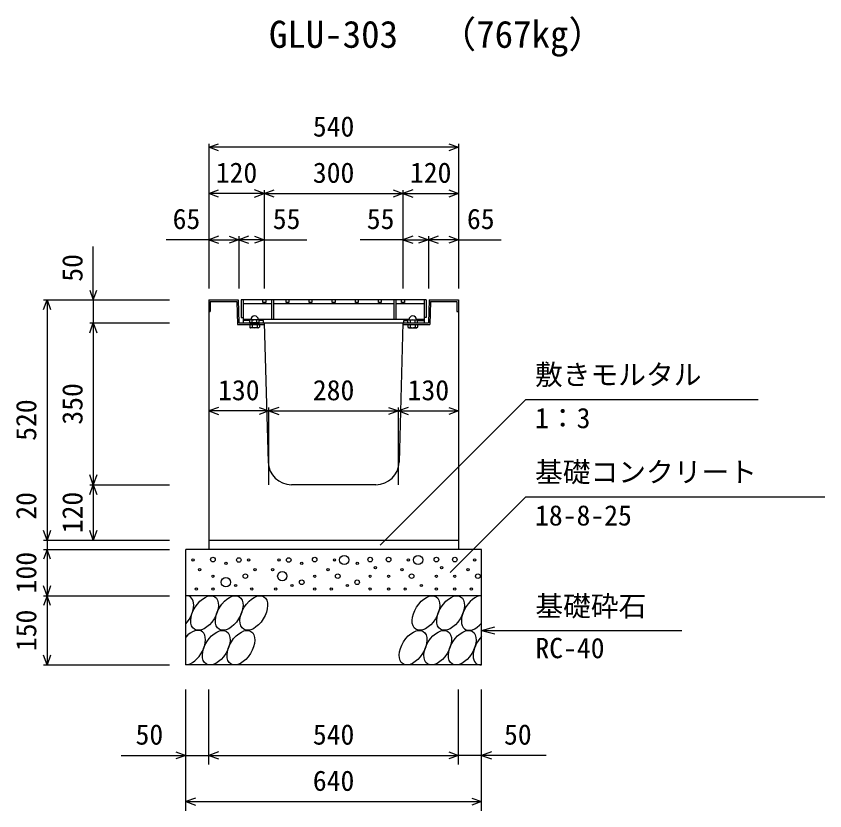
# Model space of a CAD drawing. Units: millimetres, scale not verified. Extents: x -25200 to 25200, y -8910 to 8910.
# Drawn here: x 4569 to 6319, y 4227 to 5946 of the extents above; entities that cross this region are included whole.
import ezdxf
from ezdxf.enums import TextEntityAlignment as Align

# ---------------------------------------------------------------- set-up
doc = ezdxf.new("R2010")
doc.units = ezdxf.units.MM
doc.header["$LTSCALE"] = 30
for name, color, linetype, lineweight in [('0-0_DIM', 7, 'Continuous', 25), ('0-2_HATCH', 6, 'Continuous', 25), ('0-5_OUTLINE', 3, 'Continuous', 25), ('0-7_TXT', 7, 'Continuous', 25)]:
    doc.layers.add(name, color=color, linetype=linetype, lineweight=lineweight)
doc.styles.add('ＭＳ ゴシック', font='')
doc.styles.get('ＭＳ ゴシック').set_extended_font_data('MS Gothic')

msp = doc.modelspace()

# ---------------------------------------------------------------- linework, layer by layer
at = {"layer": '0-0_DIM'}
for p, q in [((4986.1, 5669.64), (4986.1, 5357.03)), ((5526.1, 5669.64), (5526.1, 5357.03)), ((5526.1, 5662.14), (4986.1, 5662.14)), ((5106.1, 5569.64), (5106.1, 5357.03)), ((5406.1, 5569.64), (5406.1, 5357.03)), ((5106.1, 5562.14), (4986.1, 5562.14)), ((5106.1, 5562.14), (5406.1, 5562.14)), ((5406.1, 5562.14), (5526.1, 5562.14)), ((4986.1, 5462.14), (4893.78, 5462.14)), ((4986.1, 5462.14), (5051.1, 5462.14)), ((5051.1, 5469.64), (5051.1, 5357.03)), ((5106.1, 5462.14), (5051.1, 5462.14)), ((5106.1, 5462.14), (5198.41, 5462.14)), ((5406.1, 5462.14), (5313.78, 5462.14)), ((5406.1, 5462.14), (5461.1, 5462.14)), ((5461.1, 5469.64), (5461.1, 5357.03)), ((5526.1, 5462.14), (5461.1, 5462.14)), ((5526.1, 5462.14), (5618.41, 5462.14)), ((4736.1, 5332.11), (4736.1, 5447.31)), ((4628.6, 5332.11), (4901.1, 5332.11)), ((4636.1, 5332.11), (4636.1, 4812.11)), ((4736.1, 5332.11), (4736.1, 5282.11)), ((4728.6, 5282.11), (4901.1, 5282.11)), ((4736.1, 5282.11), (4736.1, 4932.11)), ((5671.67, 5116.35), (5356.79, 4801.47)), ((5671.67, 5116.35), (6174.32, 5116.35)), ((5116.1, 5091.69), (4986.1, 5091.69)), ((5116.1, 4932.11), (5116.1, 5099.19)), ((5116.1, 5091.69), (5396.1, 5091.69)), ((5396.1, 4932.11), (5396.1, 5099.19)), ((5396.1, 5091.69), (5526.1, 5091.69)), ((4728.6, 4932.11), (4901.1, 4932.11)), ((4736.1, 4932.11), (4736.1, 4812.11)), ((5671.67, 4905.76), (5508.01, 4742.11)), ((5671.67, 4905.76), (6318.54, 4905.76)), ((4628.6, 4812.11), (4901.1, 4812.11)), ((4628.6, 4792.11), (4901.1, 4792.11)), ((4628.6, 4692.11), (4901.1, 4692.11)), ((4636.1, 4692.11), (4636.1, 4542.11)), ((5576.1, 4617.11), (5605.07, 4624.87)), ((5576.1, 4617.11), (6009.41, 4617.11)), ((5576.1, 4617.11), (5605.07, 4609.34)), ((4628.6, 4542.11), (4901.1, 4542.11)), ((4936.1, 4226.59), (4936.1, 4488.94)), ((4986.1, 4326.59), (4986.1, 4488.94)), ((5526.1, 4326.59), (5526.1, 4488.94)), ((5576.1, 4226.59), (5576.1, 4488.94)), ((4796.21, 4346.59), (4936.1, 4346.59)), ((4936.1, 4346.59), (4986.1, 4346.59)), ((4986.1, 4346.59), (5526.1, 4346.59)), ((5576.1, 4346.59), (5526.1, 4346.59)), ((5715.98, 4346.59), (5576.1, 4346.59)), ((4936.1, 4246.59), (5576.1, 4246.59))]:
    msp.add_line(p, q, dxfattribs=at)
for points in [[(5007.24, 5654.45), (4986.1, 5662.14), (5007.24, 5669.84)], [(5504.95, 5669.84), (5526.1, 5662.14), (5504.95, 5654.45)], [(5007.24, 5554.45), (4986.1, 5562.14), (5007.24, 5569.84)], [(5084.95, 5554.45), (5106.1, 5562.14), (5084.95, 5569.84)], [(5127.24, 5554.45), (5106.1, 5562.14), (5127.24, 5569.84)], [(5384.95, 5569.84), (5406.1, 5562.14), (5384.95, 5554.45)], [(5427.24, 5569.84), (5406.1, 5562.14), (5427.24, 5554.45)], [(5504.95, 5569.84), (5526.1, 5562.14), (5504.95, 5554.45)], [(5007.24, 5469.84), (4986.1, 5462.14), (5007.24, 5454.45)], [(5029.95, 5469.84), (5051.1, 5462.14), (5029.95, 5454.45)], [(5072.24, 5469.84), (5051.1, 5462.14), (5072.24, 5454.45)], [(5084.95, 5469.84), (5106.1, 5462.14), (5084.95, 5454.45)], [(5427.24, 5469.84), (5406.1, 5462.14), (5427.24, 5454.45)], [(5439.95, 5469.84), (5461.1, 5462.14), (5439.95, 5454.45)], [(5482.24, 5469.84), (5461.1, 5462.14), (5482.24, 5454.45)], [(5504.95, 5469.84), (5526.1, 5462.14), (5504.95, 5454.45)], [(4728.4, 5353.25), (4736.1, 5332.11), (4743.79, 5353.25)], [(4628.4, 5310.96), (4636.1, 5332.11), (4643.79, 5310.96)], [(4728.4, 5260.96), (4736.1, 5282.11), (4743.79, 5260.96)], [(5007.24, 5099.38), (4986.1, 5091.69), (5007.24, 5083.99)], [(5094.95, 5099.38), (5116.1, 5091.69), (5094.95, 5083.99)], [(5137.24, 5099.38), (5116.1, 5091.69), (5137.24, 5083.99)], [(5374.95, 5099.38), (5396.1, 5091.69), (5374.95, 5083.99)], [(5417.24, 5099.38), (5396.1, 5091.69), (5417.24, 5083.99)], [(5504.95, 5099.38), (5526.1, 5091.69), (5504.95, 5083.99)], [(4743.79, 4953.25), (4736.1, 4932.11), (4728.4, 4953.25)], [(4728.4, 4910.96), (4736.1, 4932.11), (4743.79, 4910.96)], [(4643.79, 4833.25), (4636.1, 4812.11), (4628.4, 4833.25)], [(4743.79, 4833.25), (4736.1, 4812.11), (4728.4, 4833.25)], [(4636.1, 4812.11), (4636.1, 4792.11), (4636.1, 4692.11)], [(4643.79, 4770.96), (4636.1, 4792.11), (4628.4, 4770.96)], [(4643.79, 4713.25), (4636.1, 4692.11), (4628.4, 4713.25)], [(4643.79, 4670.96), (4636.1, 4692.11), (4628.4, 4670.96)], [(4643.79, 4563.25), (4636.1, 4542.11), (4628.4, 4563.25)], [(4914.95, 4354.29), (4936.1, 4346.59), (4914.95, 4338.9)], [(5007.24, 4354.29), (4986.1, 4346.59), (5007.24, 4338.9)], [(5504.95, 4354.29), (5526.1, 4346.59), (5504.95, 4338.9)], [(5597.24, 4354.29), (5576.1, 4346.59), (5597.24, 4338.9)], [(4957.24, 4254.29), (4936.1, 4246.59), (4957.24, 4238.9)], [(5554.95, 4254.29), (5576.1, 4246.59), (5554.95, 4238.9)]]:
    msp.add_lwpolyline(points, dxfattribs=at)
at = {"layer": '0-2_HATCH'}
for p, q in [((4989.3, 5328.91), (5046.49, 5328.91)), ((4989.3, 5328.91), (4989.3, 5307.11)), ((5046.49, 5328.91), (5047.99, 5278.91)), ((5456.1, 5332.11), (5056.1, 5332.11)), ((5060.6, 5332.11), (5060.6, 5282.11)), ((5060.6, 5324.11), (5121.6, 5324.11)), ((5121.6, 5332.11), (5121.6, 5290.11)), ((5126.1, 5332.11), (5126.1, 5290.11)), ((5126.1, 5324.11), (5386.1, 5324.11)), ((5386.1, 5332.11), (5386.1, 5290.11)), ((5390.6, 5332.11), (5390.6, 5290.11)), ((5390.6, 5324.11), (5451.6, 5324.11)), ((5451.6, 5332.11), (5451.6, 5282.11)), ((5465.7, 5328.91), (5464.2, 5278.91)), ((5465.7, 5328.91), (5522.9, 5328.91)), ((5522.9, 5328.91), (5522.9, 5307.11)), ((4986.1, 5307.11), (4989.3, 5307.11)), ((5522.9, 5307.11), (5526.1, 5307.11)), ((5060.6, 5290.11), (5076.95, 5290.11)), ((5074.89, 5287.11), (5060.6, 5287.11)), ((5076.58, 5288.91), (5074.89, 5287.94)), ((5074.89, 5282.76), (5074.89, 5287.94)), ((5075.76, 5282.11), (5074.89, 5282.76)), ((5093.61, 5289.24), (5076.58, 5289.24)), ((5076.58, 5289.24), (5076.58, 5288.91)), ((5093.61, 5288.91), (5076.58, 5288.91)), ((5079.99, 5282.76), (5079.99, 5287.94)), ((5090.2, 5282.76), (5090.2, 5287.94)), ((5093.24, 5290.11), (5418.95, 5290.11)), ((5093.61, 5289.24), (5093.61, 5288.91)), ((5093.61, 5288.91), (5095.3, 5287.94)), ((5094.44, 5282.11), (5095.3, 5282.76)), ((5095.3, 5282.76), (5095.3, 5287.94)), ((5418.58, 5288.91), (5416.89, 5287.94)), ((5416.89, 5282.76), (5416.89, 5287.94)), ((5417.75, 5282.11), (5416.89, 5282.76)), ((5418.58, 5289.24), (5435.61, 5289.24)), ((5418.58, 5289.24), (5418.58, 5288.91)), ((5418.58, 5288.91), (5435.61, 5288.91)), ((5421.99, 5282.76), (5421.99, 5287.94)), ((5432.2, 5282.76), (5432.2, 5287.94)), ((5435.24, 5290.11), (5451.6, 5290.11)), ((5435.61, 5289.24), (5435.61, 5288.91)), ((5435.61, 5288.91), (5437.3, 5287.94)), ((5436.44, 5282.11), (5437.3, 5282.76)), ((5437.3, 5282.76), (5437.3, 5287.94)), ((5437.3, 5287.11), (5451.6, 5287.11)), ((5047.99, 5278.91), (5106.1, 5278.91)), ((5060.6, 5282.11), (5451.6, 5282.11)), ((5095.6, 5278.91), (5074.6, 5278.91)), ((5074.6, 5278.91), (5074.6, 5272.91)), ((5076.6, 5271.41), (5074.6, 5272.91)), ((5074.92, 5272.63), (5076.6, 5271.41)), ((5094.44, 5282.11), (5075.76, 5282.11)), ((5093.6, 5271.41), (5076.6, 5271.41)), ((5079.6, 5278.91), (5079.6, 5272.91)), ((5090.6, 5278.91), (5090.6, 5272.91)), ((5095.27, 5272.63), (5093.6, 5271.41)), ((5095.6, 5278.91), (5095.6, 5272.91)), ((5406, 5278.91), (5464.2, 5278.91)), ((5416.6, 5278.91), (5416.6, 5272.91)), ((5416.6, 5278.91), (5437.6, 5278.91)), ((5416.92, 5272.63), (5418.6, 5271.41)), ((5417.75, 5282.11), (5436.44, 5282.11)), ((5418.6, 5271.41), (5435.6, 5271.41)), ((5421.6, 5278.91), (5421.6, 5272.91)), ((5432.6, 5278.91), (5432.6, 5272.91)), ((5435.6, 5271.41), (5437.6, 5272.91)), ((5437.27, 5272.63), (5435.6, 5271.41)), ((5437.6, 5278.91), (5437.6, 5272.91))]:
    msp.add_line(p, q, dxfattribs=at)
for points in [[(5056.1, 5332.11), (5056.1, 5294.11), (5060.6, 5294.11)], [(5109.1, 5332.11), (5109.1, 5326.11), (5103.1, 5326.11), (5103.1, 5332.11)], [(5159.1, 5332.11), (5159.1, 5326.11), (5153.1, 5326.11), (5153.1, 5332.11)], [(5209.1, 5332.11), (5209.1, 5326.11), (5203.1, 5326.11), (5203.1, 5332.11)], [(5259.1, 5332.11), (5259.1, 5326.11), (5253.1, 5326.11), (5253.1, 5332.11)], [(5309.1, 5332.11), (5309.1, 5326.11), (5303.1, 5326.11), (5303.1, 5332.11)], [(5359.1, 5332.11), (5359.1, 5326.11), (5353.1, 5326.11), (5353.1, 5332.11)], [(5409.1, 5332.11), (5409.1, 5326.11), (5403.1, 5326.11), (5403.1, 5332.11)], [(5456.1, 5332.11), (5456.1, 5294.11), (5451.6, 5294.11)], [(5104.6, 5282.11), (5104.6, 5287.11), (5095.3, 5287.11)], [(5407.6, 5282.11), (5407.6, 5287.11), (5416.89, 5287.11)]]:
    msp.add_lwpolyline(points, dxfattribs=at)
for centre, radius in [((5278.98, 4769.29), 10), ((5438.83, 4769.29), 10), ((4952.1, 4769.29), 2.5), ((4994.99, 4770.16), 5), ((5023.03, 4762.28), 2.5), ((5051.07, 4769.29), 5), ((5072.1, 4769.29), 2.5), ((5137.95, 4769.29), 2.5), ((5158.98, 4769.29), 5), ((5187.02, 4762.28), 2.5), ((5215.06, 4770.16), 5), ((5257.95, 4769.29), 2.5), ((5307.02, 4762.28), 2.5), ((5335.06, 4770.16), 5), ((5374.9, 4770.16), 5), ((5417.8, 4769.29), 2.5), ((5478.31, 4770.16), 5), ((5518.16, 4770.16), 5), ((5561.05, 4769.29), 2.5), ((4966.12, 4748.27), 2.5), ((5086.12, 4748.27), 2.5), ((5123.93, 4748.27), 2.5), ((5144.96, 4734.27), 10), ((5243.93, 4748.27), 2.5), ((5346.4, 4752.59), 2.5), ((5403.78, 4748.27), 2.5), ((5489.65, 4752.59), 2.5), ((5547.03, 4748.27), 2.5), ((4994.99, 4734.27), 2.5), ((5023.03, 4721.14), 10), ((5065.09, 4734.27), 5), ((5187.02, 4721.14), 5), ((5215.06, 4734.27), 2.5), ((5264.96, 4734.27), 5), ((5307.02, 4721.14), 5), ((5335.06, 4734.27), 2.5), ((5374.9, 4734.27), 2.5), ((5424.81, 4734.27), 5), ((5478.31, 4734.27), 2.5), ((5518.16, 4734.27), 2.5), ((5568.06, 4734.27), 5), ((4959.11, 4706.25), 2.5), ((4994.99, 4706.25), 2.5), ((5044.06, 4714.13), 2.5), ((5079.11, 4706.25), 2.5), ((5130.94, 4706.25), 2.5), ((5165.99, 4714.13), 2.5), ((5215.06, 4706.25), 2.5), ((5250.94, 4706.25), 2.5), ((5285.99, 4714.13), 2.5), ((5335.06, 4706.25), 2.5), ((5374.9, 4706.25), 2.5), ((5410.79, 4706.25), 2.5), ((5445.84, 4714.13), 2.5), ((5478.31, 4706.25), 2.5), ((5518.16, 4706.25), 2.5), ((5554.04, 4706.25), 2.5)]:
    msp.add_circle(centre, radius, dxfattribs=at)
for centre, radius, start, end in [((5077.44, 5283.24), 5.35, 61.49911, 118.50157), ((5077.44, 5287.45), 5.35, 241.49316, 298.50168), ((5085.1, 5289.24), 8.19, 0.00005, 180), ((5085.1, 5268.17), 20.42, 75.52626, 104.47362), ((5085.1, 5302.52), 20.42, 255.52638, 284.47379), ((5092.75, 5283.24), 5.35, 61.5, 118.50011), ((5092.75, 5287.45), 5.35, 241.49831, 298.50769), ((5419.44, 5283.24), 5.35, 61.49989, 118.5), ((5419.44, 5287.45), 5.35, 241.49231, 298.50169), ((5427.1, 5289.24), 8.19, 0, 179.99995), ((5427.1, 5268.17), 20.42, 75.52638, 104.47374), ((5427.1, 5302.52), 20.42, 255.52621, 284.47362), ((5434.75, 5283.24), 5.35, 61.49843, 118.50089), ((5434.75, 5287.45), 5.35, 241.49832, 298.50684), ((5077.1, 5275.53), 3.62, 226.39563, 313.60437), ((5085.1, 5287.53), 15.62, 249.39075, 290.60925), ((5093.1, 5275.53), 3.62, 226.39563, 313.60437), ((5419.1, 5275.53), 3.62, 226.39563, 313.60437), ((5427.1, 5287.53), 15.62, 249.39075, 290.60925), ((5435.1, 5275.53), 3.62, 226.39563, 313.60437)]:
    msp.add_arc(centre, radius, start, end, dxfattribs=at)
for centre, start_param, end_param in [((4923.73, 4654.59), 4.385593, 6.6745444), ((5562.24, 4654.59), 0.3357715, 4.4411806), ((4949.05, 4579.6), 3.5111464, 7.548991), ((5587.56, 4579.6), 1.2110787, 3.5658734)]:
    msp.add_ellipse(centre, major_axis=(21.81, 35.31), ratio=0.5792, start_param=start_param, end_param=end_param, dxfattribs=at)
for centre in [(4976.94, 4654.59), (5030.15, 4654.59), (5083.36, 4654.59), (5455.82, 4654.59), (5509.03, 4654.59), (5002.26, 4579.6), (5055.47, 4579.6), (5427.93, 4579.6), (5481.14, 4579.6), (5534.35, 4579.6)]:
    msp.add_ellipse(centre, major_axis=(21.81, 35.31), ratio=0.5792, dxfattribs=at)
at = {"layer": '0-5_OUTLINE'}
for p, q in [((4986.1, 5332.11), (4986.1, 4792.11)), ((5462.6, 5332.11), (5461.1, 5282.11)), ((5462.6, 5332.11), (5526.1, 5332.11)), ((5526.1, 5332.11), (5526.1, 4792.11)), ((5051.1, 5282.11), (5106.1, 5282.11)), ((5106.1, 5282.11), (5114.71, 4980.68)), ((5406.1, 5282.11), (5397.48, 4980.68)), ((5406.1, 5282.11), (5461.1, 5282.11)), ((5347.5, 4932.11), (5164.69, 4932.11)), ((4986.1, 4812.11), (5526.1, 4812.11)), ((5576.1, 4792.11), (4936.1, 4792.11)), ((5576.1, 4542.11), (5576.1, 4792.11)), ((5576.1, 4692.11), (4936.1, 4692.11))]:
    msp.add_line(p, q, dxfattribs=at)
for points in [[(4986.1, 5332.11), (5049.6, 5332.11), (5051.1, 5282.11)], [(5576.1, 4542.11), (4936.1, 4542.11), (4936.1, 4792.11)]]:
    msp.add_lwpolyline(points, dxfattribs=at)
for centre, start, end in [((5164.69, 4982.11), 181.63658, 270), ((5347.5, 4982.11), 270, 358.36342)]:
    msp.add_arc(centre, 50, start, end, dxfattribs=at)

# ---------------------------------------------------------------- texts
at = {"layer": '0-0_DIM', "style": 'ＭＳ ゴシック'}
for s, p in [('540', (5211.1, 5672.14)), ('120', (5001.1, 5572.14)), ('300', (5211.1, 5572.14)), ('120', (5421.1, 5572.14)), ('65', (4907.78, 5472.14)), ('55', (5124.42, 5472.14)), ('55', (5327.78, 5472.14)), ('65', (5544.42, 5472.14)), ('敷きモルタル', (5691.67, 5135.08)), ('130', (5006.1, 5101.69)), ('280', (5211.1, 5101.69)), ('130', (5416.1, 5101.69)), ('1：3', (5691.67, 5041.27)), ('基礎コンクリート', (5691.67, 4924.5)), ('18-8-25', (5691.67, 4830.68)), ('基礎砕石', (5692.42, 4634.28)), ('RC-40', (5692.42, 4543.59)), ('50', (4827.6, 4356.59)), ('540', (5211.1, 4356.59)), ('50', (5624.59, 4356.59)), ('640', (5211.1, 4256.59))]:
    msp.add_text(s, height=43.99, dxfattribs=at).set_placement(p, align=Align.BOTTOM_LEFT)
for s, p in [('50', (4726.1, 5371.34)), ('350', (4726.1, 5062.11)), ('520', (4626.1, 5027.11)), ('20', (4626.1, 4856.42)), ('120', (4726.1, 4827.11)), ('100', (4626.1, 4697.11)), ('150', (4626.1, 4572.11))]:
    msp.add_text(s, height=43.99, rotation=90, dxfattribs=at).set_placement(p, align=Align.BOTTOM_LEFT)
at = {"layer": '0-7_TXT', "style": 'ＭＳ ゴシック'}
for s, p in [('GLU-303', (5116.1, 5859.83)), ('（767kg）', (5484.47, 5859.83))]:
    msp.add_text(s, height=58.65, dxfattribs=at).set_placement(p, align=Align.BOTTOM_LEFT)

doc.saveas('drawing.dxf')
